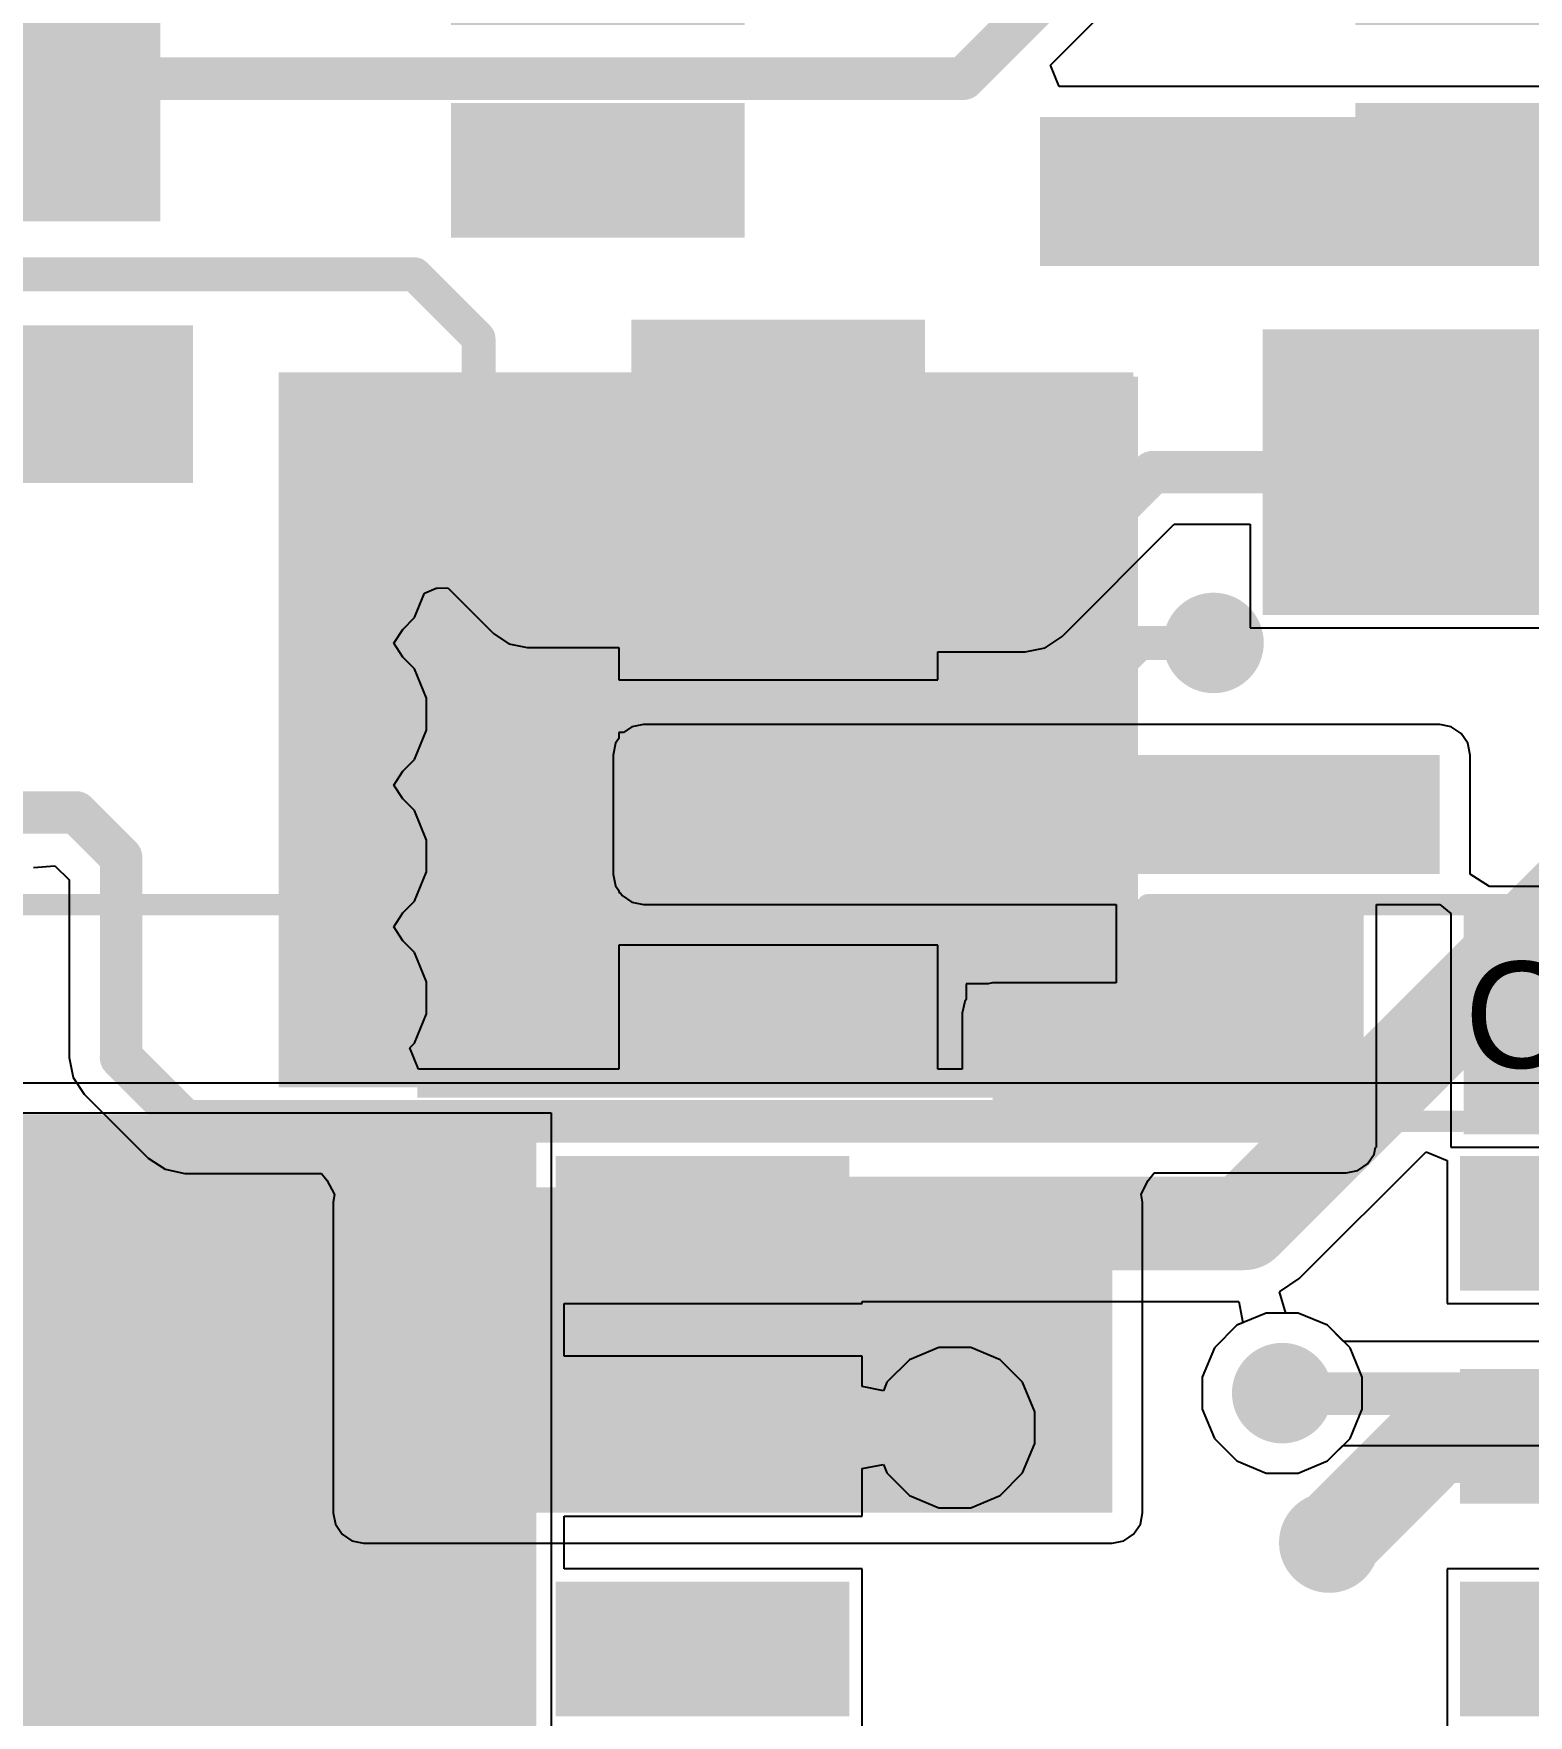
# Model space of a CAD drawing. Header units: millimetres. Extents: x -6 to 37.5, y -2.1 to 28.8.
# Drawn here: x 18.53 to 27.45, y 8.77 to 18.81 of the extents above; entities that cross this region are included whole.
import ezdxf

# ---------------------------------------------------------------- set-up
doc = ezdxf.new("R2010")
doc.units = ezdxf.units.MM
for name, color, linetype in [('BottomLayer', 5, 'Continuous'), ('BottomPaste', 16, 'Continuous'), ('BottomSolder', 6, 'Continuous'), ('TopLayer', 1, 'Continuous'), ('TopOverlay', 2, 'Continuous'), ('TopPaste', 8, 'Continuous'), ('TopSolder', 216, 'Continuous'), ('ViaHoleLayer', 16, 'Continuous')]:
    doc.layers.add(name, color=color, linetype=linetype)
doc.styles.add('Arial', font='', dxfattribs={"height": 0.2})
doc.styles.get('Arial').set_extended_font_data('Arial')

# ---------------------------------------------------------------- blocks, each defined once
blk = doc.blocks.new('DPAK_B_2')
at = {"layer": 'BottomLayer'}
for points in [[(-1.485, 5.09), (-1.485, 2.09), (-3.085, 2.09), (-3.085, 5.09)], [(3.085, 5.09), (3.085, 2.09), (1.485, 2.09), (1.485, 5.09)], [(2.9, -0.49), (2.9, -6.69), (-2.9, -6.69), (-2.9, -0.49)]]:
    blk.add_hatch(color=5, dxfattribs=at).paths.add_polyline_path(points)
at = {"layer": 'BottomPaste'}
for points in [[(-1.485, 5.09), (-1.485, 2.09), (-3.085, 2.09), (-3.085, 5.09)], [(3.085, 5.09), (3.085, 2.09), (1.485, 2.09), (1.485, 5.09)], [(2.9, -0.49), (2.9, -6.69), (-2.9, -6.69), (-2.9, -0.49)]]:
    blk.add_hatch(color=16, dxfattribs=at).paths.add_polyline_path(points)
at = {"layer": 'BottomSolder'}
for points in [[(-1.383, 5.192), (-1.383, 1.988), (-3.187, 1.988), (-3.187, 5.192)], [(3.187, 5.192), (3.187, 1.988), (1.383, 1.988), (1.383, 5.192)], [(3.002, -0.388), (3.002, -6.792), (-3.002, -6.792), (-3.002, -0.388)]]:
    blk.add_hatch(color=6, dxfattribs=at).paths.add_polyline_path(points)
blk = doc.blocks.new('SOIC_8_0_154___3_90___W______B_17')
at = {"layer": 'BottomLayer'}
for points in [[(-1.925, 2.205), (-1.925, 1.605), (-3.475, 1.605), (-3.475, 2.205)], [(3.475, 2.205), (3.475, 1.605), (1.925, 1.605), (1.925, 2.205)], [(-1.925, 0.935), (-1.925, 0.335), (-3.475, 0.335), (-3.475, 0.935)], [(3.475, 0.935), (3.475, 0.335), (1.925, 0.335), (1.925, 0.935)], [(-1.925, -0.335), (-1.925, -0.935), (-3.475, -0.935), (-3.475, -0.335)], [(3.475, -0.335), (3.475, -0.935), (1.925, -0.935), (1.925, -0.335)], [(-1.925, -1.605), (-1.925, -2.205), (-3.475, -2.205), (-3.475, -1.605)], [(3.475, -1.605), (3.475, -2.205), (1.925, -2.205), (1.925, -1.605)]]:
    blk.add_hatch(color=5, dxfattribs=at).paths.add_polyline_path(points)
at = {"layer": 'BottomPaste'}
for points in [[(-1.925, 2.205), (-1.925, 1.605), (-3.475, 1.605), (-3.475, 2.205)], [(3.475, 2.205), (3.475, 1.605), (1.925, 1.605), (1.925, 2.205)], [(-1.925, 0.935), (-1.925, 0.335), (-3.475, 0.335), (-3.475, 0.935)], [(3.475, 0.935), (3.475, 0.335), (1.925, 0.335), (1.925, 0.935)], [(-1.925, -0.335), (-1.925, -0.935), (-3.475, -0.935), (-3.475, -0.335)], [(3.475, -0.335), (3.475, -0.935), (1.925, -0.935), (1.925, -0.335)], [(-1.925, -1.605), (-1.925, -2.205), (-3.475, -2.205), (-3.475, -1.605)], [(3.475, -1.605), (3.475, -2.205), (1.925, -2.205), (1.925, -1.605)]]:
    blk.add_hatch(color=16, dxfattribs=at).paths.add_polyline_path(points)
at = {"layer": 'BottomSolder'}
for points in [[(-1.823, 2.307), (-1.823, 1.503), (-3.577, 1.503), (-3.577, 2.307)], [(3.577, 2.307), (3.577, 1.503), (1.823, 1.503), (1.823, 2.307)], [(-1.823, 1.037), (-1.823, 0.233), (-3.577, 0.233), (-3.577, 1.037)], [(3.577, 1.037), (3.577, 0.233), (1.823, 0.233), (1.823, 1.037)], [(-1.823, -0.233), (-1.823, -1.037), (-3.577, -1.037), (-3.577, -0.233)], [(3.577, -0.233), (3.577, -1.037), (1.823, -1.037), (1.823, -0.233)], [(-1.823, -1.503), (-1.823, -2.307), (-3.577, -2.307), (-3.577, -1.503)], [(3.577, -1.503), (3.577, -2.307), (1.823, -2.307), (1.823, -1.503)]]:
    blk.add_hatch(color=6, dxfattribs=at).paths.add_polyline_path(points)
blk = doc.blocks.new('CAP_0201_B_33')
at = {"layer": 'BottomLayer'}
for points in [[(-0.45, 0.15), (-0.15, 0.15), (-0.15, -0.15), (-0.45, -0.15)], [(0.15, 0.15), (0.45, 0.15), (0.45, -0.15), (0.15, -0.15)]]:
    blk.add_hatch(color=5, dxfattribs=at).paths.add_polyline_path(points)
at = {"layer": 'BottomPaste'}
for points in [[(-0.45, 0.15), (-0.15, 0.15), (-0.15, -0.15), (-0.45, -0.15)], [(0.15, 0.15), (0.45, 0.15), (0.45, -0.15), (0.15, -0.15)]]:
    blk.add_hatch(color=16, dxfattribs=at).paths.add_polyline_path(points)
at = {"layer": 'BottomSolder'}
for points in [[(-0.505, 0.205), (-0.095, 0.205), (-0.095, -0.205), (-0.505, -0.205)], [(0.095, 0.205), (0.505, 0.205), (0.505, -0.205), (0.095, -0.205)]]:
    blk.add_hatch(color=6, dxfattribs=at).paths.add_polyline_path(points)
blk = doc.blocks.new('SOIC_8_0_154___3_90___W______B_47')
at = {"layer": 'BottomLayer'}
for points in [[(-1.925, 2.205), (-1.925, 1.605), (-3.475, 1.605), (-3.475, 2.205)], [(3.475, 2.205), (3.475, 1.605), (1.925, 1.605), (1.925, 2.205)], [(-1.925, 0.935), (-1.925, 0.335), (-3.475, 0.335), (-3.475, 0.935)], [(3.475, 0.935), (3.475, 0.335), (1.925, 0.335), (1.925, 0.935)], [(-1.925, -0.335), (-1.925, -0.935), (-3.475, -0.935), (-3.475, -0.335)], [(3.475, -0.335), (3.475, -0.935), (1.925, -0.935), (1.925, -0.335)], [(-1.925, -1.605), (-1.925, -2.205), (-3.475, -2.205), (-3.475, -1.605)], [(3.475, -1.605), (3.475, -2.205), (1.925, -2.205), (1.925, -1.605)]]:
    blk.add_hatch(color=5, dxfattribs=at).paths.add_polyline_path(points)
at = {"layer": 'BottomPaste'}
for points in [[(-1.925, 2.205), (-1.925, 1.605), (-3.475, 1.605), (-3.475, 2.205)], [(3.475, 2.205), (3.475, 1.605), (1.925, 1.605), (1.925, 2.205)], [(-1.925, 0.935), (-1.925, 0.335), (-3.475, 0.335), (-3.475, 0.935)], [(3.475, 0.935), (3.475, 0.335), (1.925, 0.335), (1.925, 0.935)], [(-1.925, -0.335), (-1.925, -0.935), (-3.475, -0.935), (-3.475, -0.335)], [(3.475, -0.335), (3.475, -0.935), (1.925, -0.935), (1.925, -0.335)], [(-1.925, -1.605), (-1.925, -2.205), (-3.475, -2.205), (-3.475, -1.605)], [(3.475, -1.605), (3.475, -2.205), (1.925, -2.205), (1.925, -1.605)]]:
    blk.add_hatch(color=16, dxfattribs=at).paths.add_polyline_path(points)
at = {"layer": 'BottomSolder'}
for points in [[(-1.823, 2.307), (-1.823, 1.503), (-3.577, 1.503), (-3.577, 2.307)], [(3.577, 2.307), (3.577, 1.503), (1.823, 1.503), (1.823, 2.307)], [(-1.823, 1.037), (-1.823, 0.233), (-3.577, 0.233), (-3.577, 1.037)], [(3.577, 1.037), (3.577, 0.233), (1.823, 0.233), (1.823, 1.037)], [(-1.823, -0.233), (-1.823, -1.037), (-3.577, -1.037), (-3.577, -0.233)], [(3.577, -0.233), (3.577, -1.037), (1.823, -1.037), (1.823, -0.233)], [(-1.823, -1.503), (-1.823, -2.307), (-3.577, -2.307), (-3.577, -1.503)], [(3.577, -1.503), (3.577, -2.307), (1.823, -2.307), (1.823, -1.503)]]:
    blk.add_hatch(color=6, dxfattribs=at).paths.add_polyline_path(points)
blk = doc.blocks.new('SOIC_8_0_154___3_90___W______51')
at = {"layer": 'TopLayer'}
for points in [[(-3.475, 1.605), (-3.475, 2.205), (-1.925, 2.205), (-1.925, 1.605)], [(1.925, 1.605), (1.925, 2.205), (3.475, 2.205), (3.475, 1.605)], [(-3.475, 0.335), (-3.475, 0.935), (-1.925, 0.935), (-1.925, 0.335)], [(1.925, 0.335), (1.925, 0.935), (3.475, 0.935), (3.475, 0.335)], [(-3.475, -0.935), (-3.475, -0.335), (-1.925, -0.335), (-1.925, -0.935)], [(1.925, -0.935), (1.925, -0.335), (3.475, -0.335), (3.475, -0.935)], [(-3.475, -2.205), (-3.475, -1.605), (-1.925, -1.605), (-1.925, -2.205)], [(1.925, -2.205), (1.925, -1.605), (3.475, -1.605), (3.475, -2.205)]]:
    blk.add_hatch(color=1, dxfattribs=at).paths.add_polyline_path(points)
at = {"layer": 'TopOverlay'}
blk.add_hatch(color=2, dxfattribs=at).paths.add_polyline_path([(-1.839, 1.625), (-1.483, 1.625), (-1.483, 2.21), (-1.839, 2.21)])
at = {"layer": 'TopPaste'}
for points in [[(-3.475, 1.605), (-3.475, 2.205), (-1.925, 2.205), (-1.925, 1.605)], [(1.925, 1.605), (1.925, 2.205), (3.475, 2.205), (3.475, 1.605)], [(-3.475, 0.335), (-3.475, 0.935), (-1.925, 0.935), (-1.925, 0.335)], [(1.925, 0.335), (1.925, 0.935), (3.475, 0.935), (3.475, 0.335)], [(-3.475, -0.935), (-3.475, -0.335), (-1.925, -0.335), (-1.925, -0.935)], [(1.925, -0.935), (1.925, -0.335), (3.475, -0.335), (3.475, -0.935)], [(-3.475, -2.205), (-3.475, -1.605), (-1.925, -1.605), (-1.925, -2.205)], [(1.925, -2.205), (1.925, -1.605), (3.475, -1.605), (3.475, -2.205)]]:
    blk.add_hatch(color=8, dxfattribs=at).paths.add_polyline_path(points)
at = {"layer": 'TopSolder'}
for points in [[(-3.577, 1.503), (-3.577, 2.307), (-1.823, 2.307), (-1.823, 1.503)], [(1.823, 1.503), (1.823, 2.307), (3.577, 2.307), (3.577, 1.503)], [(-3.577, 0.233), (-3.577, 1.037), (-1.823, 1.037), (-1.823, 0.233)], [(1.823, 0.233), (1.823, 1.037), (3.577, 1.037), (3.577, 0.233)], [(-3.577, -1.037), (-3.577, -0.233), (-1.823, -0.233), (-1.823, -1.037)], [(1.823, -1.037), (1.823, -0.233), (3.577, -0.233), (3.577, -1.037)], [(-3.577, -2.307), (-3.577, -1.503), (-1.823, -1.503), (-1.823, -2.307)], [(1.823, -2.307), (1.823, -1.503), (3.577, -1.503), (3.577, -2.307)]]:
    blk.add_hatch(color=216, dxfattribs=at).paths.add_polyline_path(points)
at = {"layer": 'TopOverlay', "const_width": 0.127}
for points in [[(1.803, 2.515), (-1.829, 2.515)], [(-3.794, 2.057), (-3.794, 1.803)], [(-3.667, 1.93), (-3.794, 2.057)], [(-3.667, 1.93), (-3.794, 1.803)], [(1.803, -2.515), (-1.829, -2.515)]]:
    blk.add_lwpolyline(points, dxfattribs=at)
at = {"layer": 'TopOverlay', "const_width": 0.0635}
for points in [[(-1.861, 2.515, 1), (-1.797, 2.515, 1)], [(1.772, 2.515, 1), (1.835, 2.515, 1)], [(-3.826, 2.057, 1), (-3.762, 2.057, 1)], [(-3.826, 2.057, 1), (-3.762, 2.057, 1)], [(-3.699, 1.93, 1), (-3.635, 1.93, 1)], [(-3.699, 1.93, 1), (-3.635, 1.93, 1)], [(-3.826, 1.803, 1), (-3.762, 1.803, 1)], [(-3.826, 1.803, 1), (-3.762, 1.803, 1)], [(-1.861, -2.515, 1), (-1.797, -2.515, 1)], [(1.772, -2.515, 1), (1.835, -2.515, 1)]]:
    blk.add_lwpolyline(points, format="xyb", close=True, dxfattribs=at)
blk = doc.blocks.new('TC33X_2_104E__B_59')
at = {"layer": 'BottomLayer'}
for points in [[(-0.6, 0.6), (0.6, 0.6), (0.6, -0.6), (-0.6, -0.6)], [(1.4, 0.6), (2.6, 0.6), (2.6, -0.6), (1.4, -0.6)], [(0.2, -1.8), (1.8, -1.8), (1.8, -3.3), (0.2, -3.3)]]:
    blk.add_hatch(color=5, dxfattribs=at).paths.add_polyline_path(points)
at = {"layer": 'BottomPaste'}
for points in [[(-0.6, 0.6), (0.6, 0.6), (0.6, -0.6), (-0.6, -0.6)], [(1.4, 0.6), (2.6, 0.6), (2.6, -0.6), (1.4, -0.6)], [(0.2, -1.8), (1.8, -1.8), (1.8, -3.3), (0.2, -3.3)]]:
    blk.add_hatch(color=16, dxfattribs=at).paths.add_polyline_path(points)
at = {"layer": 'BottomSolder'}
for points in [[(-0.702, 0.702), (0.702, 0.702), (0.702, -0.702), (-0.702, -0.702)], [(1.298, 0.702), (2.702, 0.702), (2.702, -0.702), (1.298, -0.702)], [(0.098, -1.698), (1.902, -1.698), (1.902, -3.402), (0.098, -3.402)]]:
    blk.add_hatch(color=6, dxfattribs=at).paths.add_polyline_path(points)
blk = doc.blocks.new('R___0201_B_62')
at = {"layer": 'BottomLayer'}
for points in [[(-0.41, 0.185), (-0.14, 0.185), (-0.14, -0.185), (-0.41, -0.185)], [(0.14, 0.185), (0.41, 0.185), (0.41, -0.185), (0.14, -0.185)]]:
    blk.add_hatch(color=5, dxfattribs=at).paths.add_polyline_path(points)
at = {"layer": 'BottomPaste'}
for points in [[(-0.41, 0.185), (-0.14, 0.185), (-0.14, -0.185), (-0.41, -0.185)], [(0.14, 0.185), (0.41, 0.185), (0.41, -0.185), (0.14, -0.185)]]:
    blk.add_hatch(color=16, dxfattribs=at).paths.add_polyline_path(points)
at = {"layer": 'BottomSolder'}
for points in [[(-0.465, 0.24), (-0.085, 0.24), (-0.085, -0.24), (-0.465, -0.24)], [(0.085, 0.24), (0.465, 0.24), (0.465, -0.24), (0.085, -0.24)]]:
    blk.add_hatch(color=6, dxfattribs=at).paths.add_polyline_path(points)
blk = doc.blocks.new('TC33X_2_103E__B_64')
at = {"layer": 'BottomLayer'}
for points in [[(-1.6, 2.225), (-0.4, 2.225), (-0.4, 1.025), (-1.6, 1.025)], [(0.4, 2.225), (1.6, 2.225), (1.6, 1.025), (0.4, 1.025)], [(-0.8, -0.875), (0.8, -0.875), (0.8, -2.375), (-0.8, -2.375)]]:
    blk.add_hatch(color=5, dxfattribs=at).paths.add_polyline_path(points)
at = {"layer": 'BottomPaste'}
for points in [[(-1.6, 2.225), (-0.4, 2.225), (-0.4, 1.025), (-1.6, 1.025)], [(0.4, 2.225), (1.6, 2.225), (1.6, 1.025), (0.4, 1.025)], [(-0.8, -0.875), (0.8, -0.875), (0.8, -2.375), (-0.8, -2.375)]]:
    blk.add_hatch(color=16, dxfattribs=at).paths.add_polyline_path(points)
at = {"layer": 'BottomSolder'}
for points in [[(-1.702, 2.327), (-0.298, 2.327), (-0.298, 0.923), (-1.702, 0.923)], [(0.298, 2.327), (1.702, 2.327), (1.702, 0.923), (0.298, 0.923)], [(-0.902, -0.773), (0.902, -0.773), (0.902, -2.477), (-0.902, -2.477)]]:
    blk.add_hatch(color=6, dxfattribs=at).paths.add_polyline_path(points)
blk = doc.blocks.new('SDR1307A_101K_75')
at = {"layer": 'TopLayer'}
blk.add_hatch(color=1, dxfattribs=at).paths.add_polyline_path([(2.25, 7), (7, 7), (7, -7), (2.25, -7)])
at = {"layer": 'TopPaste'}
blk.add_hatch(color=8, dxfattribs=at).paths.add_polyline_path([(2.25, 7), (7, 7), (7, -7), (2.25, -7)])
at = {"layer": 'TopSolder'}
blk.add_hatch(color=216, dxfattribs=at).paths.add_polyline_path([(2.148, 7.102), (7.102, 7.102), (7.102, -7.102), (2.148, -7.102)])
blk = doc.blocks.new('SMMS1050_470M_76')
at = {"layer": 'TopLayer'}
blk.add_hatch(color=1, dxfattribs=at).paths.add_polyline_path([(2.7, 2.05), (6.8, 2.05), (6.8, -2.05), (2.7, -2.05)])
at = {"layer": 'TopPaste'}
blk.add_hatch(color=8, dxfattribs=at).paths.add_polyline_path([(2.7, 2.05), (6.8, 2.05), (6.8, -2.05), (2.7, -2.05)])
at = {"layer": 'TopSolder'}
blk.add_hatch(color=216, dxfattribs=at).paths.add_polyline_path([(2.598, 2.152), (6.902, 2.152), (6.902, -2.152), (2.598, -2.152)])
at = {"layer": 'TopOverlay', "const_width": 0.127}
for points in [[(5.75, 2.21), (5.75, 5)], [(5.75, -5), (5.75, -2.21)]]:
    blk.add_lwpolyline(points, dxfattribs=at)
at = {"layer": 'TopOverlay', "const_width": 0.0635}
for points in [[(5.718, 2.21, 1), (5.782, 2.21, 1)], [(5.718, -2.21, 1), (5.782, -2.21, 1)]]:
    blk.add_lwpolyline(points, format="xyb", close=True, dxfattribs=at)

msp = doc.modelspace()

# ---------------------------------------------------------------- hatches: boundary and pattern name
at = {"layer": 'BottomLayer'}
for points in [[(28.684, 18.314), (24.536, 18.314), (24.536, 17.424), (28.684, 17.424)], [(16.188, 16.129), (19.479, 16.129), (19.479, 17.069), (16.188, 17.069)], [(22.17, 13.794), (26.924, 13.794), (26.924, 14.505), (22.17, 14.505)], [(26.365, 12.964), (24.254, 12.964), (24.254, 12.192), (26.365, 12.192)], [(20.498, 9.982), (24.968, 9.982), (24.968, 11.836), (20.498, 11.836)]]:
    msp.add_hatch(color=5, dxfattribs=at).paths.add_polyline_path(points)
h = msp.add_hatch(color=5, dxfattribs=at)
edge = h.paths.add_edge_path()
edge.add_arc((24.91, 17.755), 0.3, 0, 360)
h = msp.add_hatch(color=5, dxfattribs=at)
edge = h.paths.add_edge_path()
edge.add_arc((25.773, 17.755), 0.3, 0, 360)
h = msp.add_hatch(color=5, dxfattribs=at)
edge = h.paths.add_edge_path()
edge.add_arc((19.098, 16.688), 0.3, 0, 360)
h = msp.add_hatch(color=5, dxfattribs=at)
edge = h.paths.add_edge_path()
edge.add_arc((20.396, 16.442), 0.3, 0, 360)
h = msp.add_hatch(color=5, dxfattribs=at)
edge = h.paths.add_edge_path()
edge.add_arc((20.396, 15.596), 0.3, 0, 360)
h = msp.add_hatch(color=5, dxfattribs=at)
edge = h.paths.add_edge_path()
edge.add_arc((25.573, 15.174), 0.3, 0, 360)
h = msp.add_hatch(color=5, dxfattribs=at)
edge = h.paths.add_edge_path()
edge.add_arc((20.396, 14.749), 0.3, 0, 360)
h = msp.add_hatch(color=5, dxfattribs=at)
edge = h.paths.add_edge_path()
edge.add_arc((26.619, 14.148), 0.3, 0, 360)
h = msp.add_hatch(color=5, dxfattribs=at)
edge = h.paths.add_edge_path()
edge.add_arc((20.396, 13.902), 0.3, 0, 360)
h = msp.add_hatch(color=5, dxfattribs=at)
edge = h.paths.add_edge_path()
edge.add_arc((20.396, 13.056), 0.3, 0, 360)
h = msp.add_hatch(color=5, dxfattribs=at)
edge = h.paths.add_edge_path()
edge.add_arc((25.983, 10.696), 0.3, 0, 360)
h = msp.add_hatch(color=5, dxfattribs=at)
edge = h.paths.add_edge_path()
edge.add_arc((24.028, 10.49), 0.3, 0, 360)
h = msp.add_hatch(color=5, dxfattribs=at)
edge = h.paths.add_edge_path()
edge.add_arc((26.264, 9.804), 0.3, 0, 360)
at = {"layer": 'TopLayer'}
h = msp.add_hatch(color=1, dxfattribs=at)
edge = h.paths.add_edge_path()
edge.add_arc((24.91, 17.755), 0.3, 0, 360)
h = msp.add_hatch(color=1, dxfattribs=at)
edge = h.paths.add_edge_path()
edge.add_arc((25.773, 17.755), 0.3, 0, 360)
h = msp.add_hatch(color=1, dxfattribs=at)
edge = h.paths.add_edge_path()
edge.add_arc((19.098, 16.688), 0.3, 0, 360)
for points in [[(19.99, 12.522), (25.095, 12.522), (25.095, 16.789), (19.99, 16.789)], [(7.366, 7.493), (21.514, 7.493), (21.514, 12.268), (7.366, 12.268)]]:
    msp.add_hatch(color=1, dxfattribs=at).paths.add_polyline_path(points)
h = msp.add_hatch(color=1, dxfattribs=at)
edge = h.paths.add_edge_path()
edge.add_arc((20.396, 16.442), 0.3, 0, 360)
h = msp.add_hatch(color=1, dxfattribs=at)
edge = h.paths.add_edge_path()
edge.add_arc((20.396, 15.596), 0.3, 0, 360)
h = msp.add_hatch(color=1, dxfattribs=at)
edge = h.paths.add_edge_path()
edge.add_arc((25.573, 15.174), 0.3, 0, 360)
h = msp.add_hatch(color=1, dxfattribs=at)
edge = h.paths.add_edge_path()
edge.add_arc((20.396, 14.749), 0.3, 0, 360)
h = msp.add_hatch(color=1, dxfattribs=at)
edge = h.paths.add_edge_path()
edge.add_arc((26.619, 14.148), 0.3, 0, 360)
h = msp.add_hatch(color=1, dxfattribs=at)
edge = h.paths.add_edge_path()
edge.add_arc((20.396, 13.902), 0.3, 0, 360)
h = msp.add_hatch(color=1, dxfattribs=at)
edge = h.paths.add_edge_path()
edge.add_arc((20.396, 13.056), 0.3, 0, 360)
h = msp.add_hatch(color=1, dxfattribs=at)
edge = h.paths.add_edge_path()
edge.add_arc((25.983, 10.696), 0.3, 0, 360)
h = msp.add_hatch(color=1, dxfattribs=at)
edge = h.paths.add_edge_path()
edge.add_arc((24.028, 10.49), 0.3, 0, 360)
h = msp.add_hatch(color=1, dxfattribs=at)
edge = h.paths.add_edge_path()
edge.add_arc((26.264, 9.804), 0.3, 0, 360)
at = {"layer": 'ViaHoleLayer'}
h = msp.add_hatch(color=16, dxfattribs=at)
edge = h.paths.add_edge_path()
edge.add_arc((24.91, 17.755), 0.15, 0, 360)
h = msp.add_hatch(color=16, dxfattribs=at)
edge = h.paths.add_edge_path()
edge.add_arc((25.773, 17.755), 0.15, 0, 360)
h = msp.add_hatch(color=16, dxfattribs=at)
edge = h.paths.add_edge_path()
edge.add_arc((19.098, 16.688), 0.15, 0, 360)
h = msp.add_hatch(color=16, dxfattribs=at)
edge = h.paths.add_edge_path()
edge.add_arc((20.396, 16.442), 0.15, 0, 360)
h = msp.add_hatch(color=16, dxfattribs=at)
edge = h.paths.add_edge_path()
edge.add_arc((20.396, 15.596), 0.15, 0, 360)
h = msp.add_hatch(color=16, dxfattribs=at)
edge = h.paths.add_edge_path()
edge.add_arc((25.573, 15.174), 0.15, 0, 360)
h = msp.add_hatch(color=16, dxfattribs=at)
edge = h.paths.add_edge_path()
edge.add_arc((20.396, 14.749), 0.15, 0, 360)
h = msp.add_hatch(color=16, dxfattribs=at)
edge = h.paths.add_edge_path()
edge.add_arc((26.619, 14.148), 0.15, 0, 360)
h = msp.add_hatch(color=16, dxfattribs=at)
edge = h.paths.add_edge_path()
edge.add_arc((20.396, 13.902), 0.15, 0, 360)
h = msp.add_hatch(color=16, dxfattribs=at)
edge = h.paths.add_edge_path()
edge.add_arc((20.396, 13.056), 0.15, 0, 360)
h = msp.add_hatch(color=16, dxfattribs=at)
edge = h.paths.add_edge_path()
edge.add_arc((25.983, 10.696), 0.15, 0, 360)
h = msp.add_hatch(color=16, dxfattribs=at)
edge = h.paths.add_edge_path()
edge.add_arc((24.028, 10.49), 0.15, 0, 360)
h = msp.add_hatch(color=16, dxfattribs=at)
edge = h.paths.add_edge_path()
edge.add_arc((26.264, 9.804), 0.15, 0, 360)

# ---------------------------------------------------------------- linework, layer by layer
at = {"layer": 'BottomLayer'}
for p, q in [((24.599, 18.622), (25.209, 19.233)), ((24.652, 18.495), (24.599, 18.622)), ((28.684, 18.495), (24.652, 18.495)), ((24.669, 15.212), (25.338, 15.882)), ((25.338, 15.882), (25.791, 15.882)), ((25.791, 15.882), (25.791, 15.265)), ((20.801, 15.325), (20.862, 15.472)), ((20.862, 15.472), (20.931, 15.5)), ((20.931, 15.5), (20.937, 15.501)), ((20.937, 15.501), (21.001, 15.502)), ((21.001, 15.502), (21.273, 15.23)), ((20.732, 15.255), (20.801, 15.325)), ((25.791, 15.265), (27.746, 15.265)), ((20.679, 15.172), (20.732, 15.255)), ((20.732, 15.089), (20.679, 15.172)), ((21.273, 15.23), (21.273, 15.23)), ((21.273, 15.23), (21.365, 15.169)), ((21.365, 15.169), (21.474, 15.147)), ((24.568, 15.145), (24.669, 15.212)), ((20.801, 15.02), (20.732, 15.089)), ((21.474, 15.147), (22.022, 15.147)), ((22.022, 15.147), (22.022, 14.954)), ((23.927, 14.954), (23.927, 15.121)), ((23.927, 15.121), (24.449, 15.121)), ((24.449, 15.121), (24.568, 15.145)), ((20.874, 14.844), (20.801, 15.02)), ((22.022, 14.954), (23.927, 14.954)), ((20.874, 14.654), (20.874, 14.844)), ((22.1, 14.673), (22.05, 14.64)), ((22.17, 14.687), (22.1, 14.673)), ((26.924, 14.687), (22.17, 14.687)), ((26.993, 14.673), (26.924, 14.687)), ((27.052, 14.634), (26.993, 14.673)), ((20.801, 14.478), (20.874, 14.654)), ((22.002, 14.575), (21.988, 14.505)), ((22.022, 14.604), (22.002, 14.575)), ((22.05, 14.64), (22.022, 14.64)), ((22.022, 14.64), (22.022, 14.604)), ((27.091, 14.575), (27.052, 14.634)), ((27.105, 14.505), (27.091, 14.575)), ((20.732, 14.409), (20.801, 14.478)), ((21.988, 14.505), (21.988, 13.794)), ((27.105, 13.794), (27.105, 14.505)), ((20.679, 14.326), (20.732, 14.409)), ((20.732, 14.243), (20.679, 14.326)), ((20.801, 14.173), (20.732, 14.243)), ((20.874, 13.997), (20.801, 14.173)), ((20.874, 13.807), (20.874, 13.997)), ((18.527, 13.834), (18.654, 13.844)), ((18.654, 13.844), (18.739, 13.759)), ((18.739, 13.759), (18.739, 12.7)), ((20.801, 13.632), (20.874, 13.807)), ((21.988, 13.794), (22.002, 13.725)), ((27.22, 13.72), (27.105, 13.794)), ((22.002, 13.725), (22.022, 13.696)), ((22.022, 13.696), (22.022, 13.684)), ((22.022, 13.684), (22.029, 13.684)), ((22.029, 13.684), (22.041, 13.666)), ((22.041, 13.666), (22.1, 13.627)), ((28.546, 13.72), (27.22, 13.72)), ((20.679, 13.479), (20.732, 13.562)), ((20.732, 13.562), (20.801, 13.632)), ((22.1, 13.627), (22.17, 13.613)), ((22.17, 13.613), (24.991, 13.613)), ((24.991, 13.613), (24.991, 13.145)), ((26.546, 12.966), (26.546, 13.613)), ((26.546, 13.613), (26.924, 13.613)), ((26.924, 13.613), (26.991, 13.558)), ((26.991, 13.558), (26.991, 12.165)), ((20.732, 13.396), (20.679, 13.479)), ((20.801, 13.326), (20.732, 13.396)), ((23.927, 13.37), (22.022, 13.37)), ((22.022, 13.37), (22.022, 12.63)), ((23.927, 12.63), (23.927, 13.37)), ((20.874, 13.151), (20.801, 13.326)), ((20.874, 12.961), (20.874, 13.151)), ((24.228, 13.14), (24.095, 13.14)), ((24.095, 13.14), (24.095, 13.045)), ((24.254, 13.145), (24.228, 13.14)), ((24.991, 13.145), (24.254, 13.145)), ((20.801, 12.785), (20.874, 12.961)), ((24.087, 13.033), (24.073, 12.964)), ((24.073, 12.964), (24.073, 12.63)), ((24.095, 13.045), (24.087, 13.033)), ((26.546, 12.964), (26.546, 12.966)), ((26.546, 12.192), (26.546, 12.964)), ((20.773, 12.757), (20.801, 12.785)), ((20.826, 12.63), (20.773, 12.757)), ((18.739, 12.7), (18.763, 12.581)), ((18.763, 12.581), (18.83, 12.48)), ((22.022, 12.63), (20.826, 12.63)), ((24.073, 12.63), (23.927, 12.63)), ((18.83, 12.48), (19.211, 12.099)), ((26.533, 12.123), (26.541, 12.165)), ((26.541, 12.165), (26.546, 12.165)), ((26.546, 12.19), (26.546, 12.192)), ((26.546, 12.165), (26.546, 12.19)), ((26.991, 12.165), (28.546, 12.165)), ((19.211, 12.099), (19.312, 12.032)), ((26.435, 12.025), (26.493, 12.064)), ((26.493, 12.064), (26.533, 12.123)), ((19.312, 12.032), (19.431, 12.008)), ((19.431, 12.008), (20.246, 12.008)), ((20.246, 12.008), (20.279, 11.968)), ((20.279, 11.968), (20.325, 11.881)), ((25.14, 11.884), (25.183, 11.966)), ((25.183, 11.966), (25.218, 12.011)), ((25.218, 12.011), (26.365, 12.011)), ((26.365, 12.011), (26.435, 12.025)), ((20.325, 11.881), (20.317, 11.836)), ((25.149, 11.836), (25.14, 11.884)), ((20.317, 11.836), (20.317, 9.982)), ((25.149, 9.982), (25.149, 11.836)), ((25.888, 11.174), (25.712, 11.101)), ((26.078, 11.174), (25.888, 11.174)), ((26.254, 11.101), (26.078, 11.174)), ((25.712, 11.101), (25.578, 10.967)), ((26.35, 11.004), (26.254, 11.101)), ((25.578, 10.967), (25.505, 10.791)), ((27.973, 11.004), (26.35, 11.004)), ((25.505, 10.791), (25.505, 10.601)), ((25.505, 10.601), (25.578, 10.425)), ((25.578, 10.425), (25.712, 10.291)), ((26.254, 10.291), (26.345, 10.383)), ((26.345, 10.383), (27.973, 10.383)), ((25.712, 10.291), (25.888, 10.218)), ((26.078, 10.218), (26.254, 10.291)), ((25.888, 10.218), (26.078, 10.218)), ((20.317, 9.982), (20.33, 9.913)), ((25.136, 9.913), (25.149, 9.982)), ((20.33, 9.913), (20.37, 9.854)), ((20.37, 9.854), (20.428, 9.815)), ((25.038, 9.815), (25.096, 9.854)), ((25.096, 9.854), (25.136, 9.913)), ((20.428, 9.815), (20.498, 9.801)), ((20.498, 9.801), (24.968, 9.801)), ((24.968, 9.801), (25.038, 9.815))]:
    msp.add_line(p, q, dxfattribs=at)
for points, const_width in [([(24.079, 18.542), (25.248, 19.71)], 0.254), ([(18.383, 18.542), (24.079, 18.542)], 0.254), ([(17.094, 17.374), (20.803, 17.374)], 0.203), ([(20.803, 17.374), (21.184, 16.993)], 0.203), ([(21.184, 15.723), (21.184, 16.993)], 0.203), ([(24.449, 15.432), (25.21, 16.193)], 0.254), ([(25.21, 16.193), (26.768, 16.193)], 0.254), ([(21.184, 15.723), (21.474, 15.432)], 0.203), ([(21.474, 15.432), (22.974, 15.432)], 0.203), ([(22.974, 15.432), (24.449, 15.432)], 0.254), ([(24.797, 14.84), (25.131, 15.174)], 0.203), ([(25.131, 15.174), (25.573, 15.174)], 0.203), ([(24.432, 14.84), (24.797, 14.84)], 0.203), ([(17.574, 14.162), (18.782, 14.162)], 0.254), ([(18.782, 14.162), (19.05, 13.894)], 0.254), ([(19.05, 12.7), (19.05, 13.894)], 0.254), ([(19.05, 12.7), (19.431, 12.319)], 0.254), ([(19.431, 12.319), (24.486, 12.319)], 0.254), ([(21.335, 11.023), (22.064, 11.023)], 0.356), ([(25.985, 10.693), (28.3, 10.693)], 0.254)]:
    msp.add_lwpolyline(points, dxfattribs=dict(at, const_width=const_width))
for points, const_width in [([(24.016, 18.542, 1), (24.143, 18.542, 1)], 0.127), ([(24.016, 18.542, 1), (24.143, 18.542, 1)], 0.127), ([(20.752, 17.374, 1), (20.853, 17.374, 1)], 0.102), ([(20.752, 17.374, 1), (20.853, 17.374, 1)], 0.102), ([(21.133, 16.993, 1), (21.234, 16.993, 1)], 0.102), ([(21.133, 16.993, 1), (21.234, 16.993, 1)], 0.102), ([(25.146, 16.193, 1), (25.273, 16.193, 1)], 0.127), ([(25.146, 16.193, 1), (25.273, 16.193, 1)], 0.127), ([(26.705, 16.193, 1), (26.832, 16.193, 1)], 0.127), ([(21.133, 15.723, 1), (21.234, 15.723, 1)], 0.102), ([(21.133, 15.723, 1), (21.234, 15.723, 1)], 0.102), ([(21.424, 15.432, 1), (21.525, 15.432, 1)], 0.102), ([(21.424, 15.432, 1), (21.525, 15.432, 1)], 0.102), ([(22.911, 15.432, 1), (23.038, 15.432, 1)], 0.127), ([(22.924, 15.432, 1), (23.025, 15.432, 1)], 0.102), ([(24.385, 15.432, 1), (24.512, 15.432, 1)], 0.127), ([(24.385, 15.432, 1), (24.512, 15.432, 1)], 0.127), ([(25.08, 15.174, 1), (25.182, 15.174, 1)], 0.102), ([(25.08, 15.174, 1), (25.182, 15.174, 1)], 0.102), ([(25.522, 15.174, 1), (25.624, 15.174, 1)], 0.102), ([(24.381, 14.84, 1), (24.483, 14.84, 1)], 0.102), ([(24.746, 14.84, 1), (24.848, 14.84, 1)], 0.102), ([(24.746, 14.84, 1), (24.848, 14.84, 1)], 0.102), ([(18.718, 14.162, 1), (18.845, 14.162, 1)], 0.127), ([(18.718, 14.162, 1), (18.845, 14.162, 1)], 0.127), ([(18.986, 13.894, 1), (19.113, 13.894, 1)], 0.127), ([(18.986, 13.894, 1), (19.113, 13.894, 1)], 0.127), ([(18.986, 12.7, 1), (19.113, 12.7, 1)], 0.127), ([(18.986, 12.7, 1), (19.113, 12.7, 1)], 0.127), ([(19.367, 12.319, 1), (19.494, 12.319, 1)], 0.127), ([(19.367, 12.319, 1), (19.494, 12.319, 1)], 0.127), ([(24.422, 12.319, 1), (24.549, 12.319, 1)], 0.127), ([(21.246, 11.023, 1), (21.424, 11.023, 1)], 0.178), ([(21.976, 11.023, 1), (22.153, 11.023, 1)], 0.178), ([(25.922, 10.693, 1), (26.049, 10.693, 1)], 0.127)]:
    msp.add_lwpolyline(points, format="xyb", close=True, dxfattribs=dict(at, const_width=const_width))
at = {"layer": 'TopLayer'}
for p, q in [((17.856, 12.548), (28.016, 12.548)), ((7.186, 12.37), (21.618, 12.37)), ((21.618, 12.37), (21.618, -1.939)), ((26.085, 11.38), (26.842, 12.137)), ((26.842, 12.137), (26.969, 12.084)), ((26.969, 12.084), (26.969, 11.232)), ((25.967, 11.301), (26.085, 11.38)), ((23.475, 11.232), (23.475, 11.243)), ((23.475, 11.243), (25.724, 11.243)), ((25.724, 11.243), (25.749, 11.116)), ((26.005, 11.174), (25.967, 11.301)), ((21.695, 10.917), (21.695, 11.232)), ((21.695, 11.232), (23.475, 11.232)), ((26.078, 11.174), (26.005, 11.174)), ((26.254, 11.101), (26.078, 11.174)), ((26.969, 11.232), (28.875, 11.232)), ((25.712, 11.101), (25.578, 10.967)), ((25.749, 11.116), (25.712, 11.101)), ((26.388, 10.967), (26.254, 11.101)), ((23.933, 10.968), (23.758, 10.895)), ((24.123, 10.968), (23.933, 10.968)), ((24.299, 10.895), (24.123, 10.968)), ((25.578, 10.967), (25.505, 10.791)), ((26.461, 10.791), (26.388, 10.967)), ((23.475, 10.917), (21.695, 10.917)), ((23.475, 10.735), (23.475, 10.917)), ((23.758, 10.895), (23.623, 10.761)), ((24.433, 10.761), (24.299, 10.895)), ((23.623, 10.761), (23.602, 10.709)), ((24.506, 10.585), (24.433, 10.761)), ((25.505, 10.791), (25.505, 10.601)), ((26.461, 10.601), (26.461, 10.791)), ((23.602, 10.709), (23.475, 10.735)), ((24.506, 10.395), (24.506, 10.585)), ((25.505, 10.601), (25.578, 10.425)), ((26.388, 10.425), (26.461, 10.601)), ((24.433, 10.22), (24.506, 10.395)), ((25.578, 10.425), (25.712, 10.291)), ((26.254, 10.291), (26.388, 10.425)), ((23.475, 10.246), (23.602, 10.271)), ((23.475, 9.962), (23.475, 10.246)), ((23.602, 10.271), (23.623, 10.22)), ((25.712, 10.291), (25.888, 10.218)), ((26.078, 10.218), (26.254, 10.291)), ((23.623, 10.22), (23.758, 10.085)), ((24.299, 10.085), (24.433, 10.22)), ((25.888, 10.218), (26.078, 10.218)), ((23.758, 10.085), (23.933, 10.012)), ((24.123, 10.012), (24.299, 10.085)), ((21.695, 9.647), (21.695, 9.962)), ((21.695, 9.962), (23.475, 9.962)), ((23.933, 10.012), (24.123, 10.012)), ((23.475, 9.647), (21.695, 9.647)), ((23.475, 8.692), (23.475, 9.647)), ((28.875, 9.647), (26.969, 9.647)), ((26.969, 9.647), (26.969, 8.692))]:
    msp.add_line(p, q, dxfattribs=at)
at = {"layer": 'TopLayer', "const_width": 0.559}
for points in [[(25.756, 11.709), (29.036, 14.99)], [(22.522, 11.709), (25.756, 11.709)], [(26.264, 9.804), (26.899, 10.439)], [(26.899, 10.439), (27.922, 10.439)]]:
    msp.add_lwpolyline(points, dxfattribs=at)
at = {"layer": 'TopLayer', "const_width": 0.279}
for points in [[(22.383, 11.709, 1), (22.662, 11.709, 1)], [(25.616, 11.709, 1), (25.895, 11.709, 1)], [(25.616, 11.709, 1), (25.895, 11.709, 1)], [(26.759, 10.439, 1), (27.038, 10.439, 1)], [(26.759, 10.439, 1), (27.038, 10.439, 1)], [(26.124, 9.804, 1), (26.403, 9.804, 1)]]:
    msp.add_lwpolyline(points, format="xyb", close=True, dxfattribs=at)

# ---------------------------------------------------------------- block references
for name, p, rotation in [('SMMS1050_470M_76', (22.971, 19.361), 270), ('SOIC_8_0_154___3_90___W______B_17', (24.597, 19.9), 180), ('TC33X_2_103E__B_64', (26.768, 14.568), 180), ('CAP_0201_B_33', (24.432, 14.54), 270), ('R___0201_B_62', (24.458, 13.102), 270), ('SDR1307A_101K_75', (14.427, 5.258), 90), ('SOIC_8_0_154___3_90___W______51', (25.222, 9.804), 180), ('DPAK_B_2', (18.83, 8.738), 270)]:
    msp.add_blockref(name, p, dxfattribs=dict(rotation=rotation))
for name, p in [('TC33X_2_104E__B_59', (17.383, 21.092)), ('SOIC_8_0_154___3_90___W______B_47', (20.274, 14.797))]:
    msp.add_blockref(name, p)

# ---------------------------------------------------------------- texts
at = {"layer": 'TopOverlay', "style": 'Arial'}
msp.add_text('C10', height=0.635, dxfattribs=at).set_placement((27.07, 12.637))

doc.saveas('drawing.dxf')
